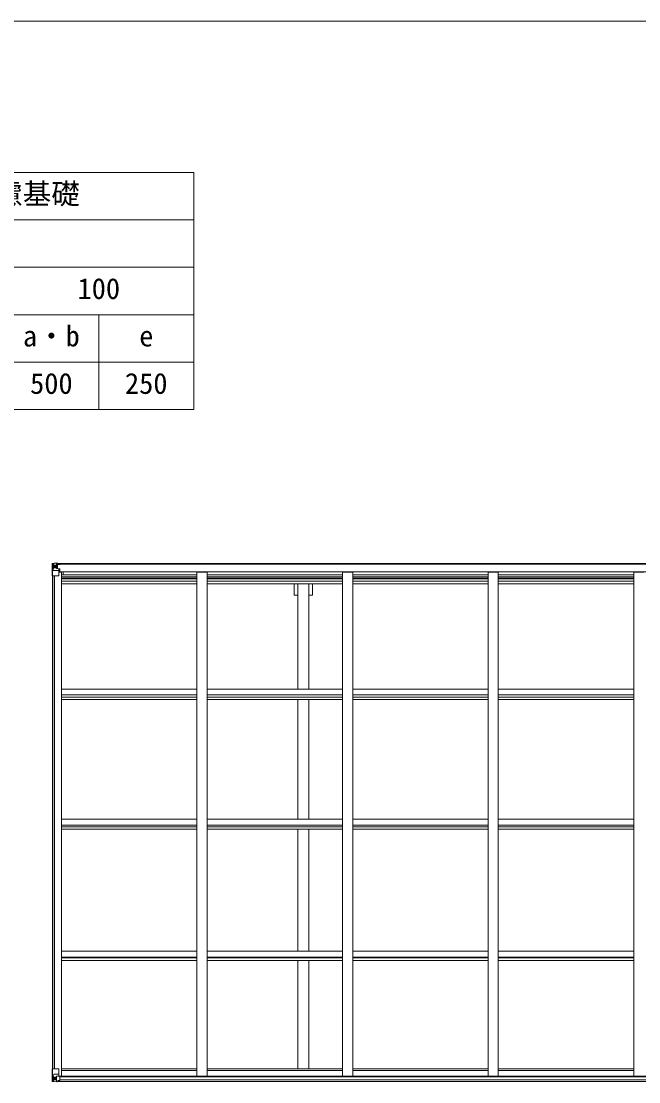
# Model space of a CAD drawing. Units: millimetres at full size, with parts at other scales. Extents: x -9783 to 9892, y -6828 to 6752.
# Drawn here: x -3208 to -171, y 1534 to 6752 of the extents above; entities that cross this region are included whole.
import ezdxf
from ezdxf.enums import TextEntityAlignment as Align

# ---------------------------------------------------------------- set-up
doc = ezdxf.new("R2010")
doc.units = ezdxf.units.MM
doc.header["$LTSCALE"] = 35
for name, color, linetype, lineweight in [('0-1_本体', 4, 'Continuous', 9), ('0-2_部品', 7, 'Continuous', 9), ('1-0_FRAME', 7, 'Continuous', 18), ('F-0_240', 7, 'Continuous', 9)]:
    doc.layers.add(name, color=color, linetype=linetype, lineweight=lineweight)
doc.styles.add('ＭＳ ゴシック', font='')
doc.styles.get('ＭＳ ゴシック').set_extended_font_data('MS Gothic')

msp = doc.modelspace()

# ---------------------------------------------------------------- linework, layer by layer
at = {"layer": '0-1_本体'}
for p, q in [((-3033.14, 4083.35), (2686.86, 4083.35)), ((-3033.14, 4081.28), (2686.86, 4081.28)), ((-3054.64, 1597.48), (-3054.64, 4022.58)), ((-3045.64, 1597.48), (-3045.64, 4022.58)), ((-3044.94, 1597.48), (-3044.94, 4022.58)), ((-3022.64, 4041.66), (-3009.64, 4041.66)), ((-3009.64, 1561.13), (-3009.64, 4041.66)), ((-3009.64, 4028.01), (-2343.64, 4028.01)), ((-3009.64, 4018.64), (-2343.64, 4018.64)), ((-3002.14, 4043.08), (2660.86, 4043.08)), ((-3002.14, 4028.01), (-3002.14, 4043.08)), ((-2343.64, 4041.24), (-2293.64, 4041.24)), ((-2343.64, 1561.13), (-2343.64, 4041.24)), ((-2293.64, 1561.13), (-2293.64, 4041.24)), ((-2293.64, 4028.01), (-1627.64, 4028.01)), ((-2293.64, 4018.64), (-1627.64, 4018.64)), ((-1627.64, 4041.24), (-1577.64, 4041.24)), ((-1627.64, 1561.13), (-1627.64, 4041.24)), ((-1577.64, 1561.13), (-1577.64, 4041.24)), ((-1577.64, 4028.01), (-911.64, 4028.01)), ((-1577.64, 4018.64), (-911.64, 4018.64)), ((-911.64, 4041.24), (-861.64, 4041.24)), ((-911.64, 1561.13), (-911.64, 4041.24)), ((-861.64, 1561.13), (-861.64, 4041.24)), ((-861.64, 4028.01), (-195.64, 4028.01)), ((-861.64, 4018.64), (-195.64, 4018.64)), ((-195.64, 4041.24), (-145.64, 4041.24)), ((-195.64, 1561.13), (-195.64, 4041.24)), ((-3009.64, 4011.57), (-2343.64, 4011.57)), ((-3009.64, 4007.78), (-2343.64, 4007.78)), ((-3009.64, 3996.44), (-2343.64, 3996.44)), ((-3009.64, 3983.62), (-2343.64, 3983.62)), ((-2293.64, 4011.57), (-1627.64, 4011.57)), ((-2293.64, 4007.78), (-1627.64, 4007.78)), ((-2293.64, 3996.44), (-1627.64, 3996.44)), ((-2293.64, 3983.62), (-1627.64, 3983.62)), ((-1848.14, 3466.16), (-1848.14, 3983.62)), ((-1793.14, 3466.16), (-1793.14, 3983.62)), ((-1775.44, 3927.34), (-1775.44, 3983.62)), ((-1577.64, 4011.57), (-911.64, 4011.57)), ((-1577.64, 4007.78), (-911.64, 4007.78)), ((-1577.64, 3996.44), (-911.64, 3996.44)), ((-1577.64, 3983.62), (-911.64, 3983.62)), ((-861.64, 4011.57), (-195.64, 4011.57)), ((-861.64, 4007.78), (-195.64, 4007.78)), ((-861.64, 3996.44), (-195.64, 3996.44)), ((-861.64, 3983.62), (-195.64, 3983.62)), ((-1775.44, 3927.34), (-1793.14, 3927.34)), ((-3009.64, 3466.16), (-2343.64, 3466.16)), ((-2293.64, 3466.16), (-1627.64, 3466.16)), ((-1577.64, 3466.16), (-911.64, 3466.16)), ((-861.64, 3466.16), (-195.64, 3466.16)), ((-3009.64, 3437.19), (-2343.64, 3437.19)), ((-3009.64, 3427.04), (-2343.64, 3427.04)), ((-3009.64, 3414.2), (-2343.64, 3414.2)), ((-2293.64, 3437.19), (-1627.64, 3437.19)), ((-2293.64, 3427.04), (-1627.64, 3427.04)), ((-2293.64, 3414.2), (-1627.64, 3414.2)), ((-1848.14, 2825.7), (-1848.14, 3414.2)), ((-1793.14, 2825.7), (-1793.14, 3414.2)), ((-1577.64, 3437.19), (-911.64, 3437.19)), ((-1577.64, 3427.04), (-911.64, 3427.04)), ((-1577.64, 3414.2), (-911.64, 3414.2)), ((-861.64, 3437.19), (-195.64, 3437.19)), ((-861.64, 3427.04), (-195.64, 3427.04)), ((-861.64, 3414.2), (-195.64, 3414.2)), ((-3009.64, 2825.7), (-2343.64, 2825.7)), ((-2293.64, 2825.7), (-1627.64, 2825.7)), ((-1577.64, 2825.7), (-911.64, 2825.7)), ((-861.64, 2825.7), (-195.64, 2825.7)), ((-3009.64, 2796.26), (-2343.64, 2796.26)), ((-3009.64, 2789.12), (-2343.64, 2789.12)), ((-3009.64, 2776.16), (-2343.64, 2776.16)), ((-2293.64, 2796.26), (-1627.64, 2796.26)), ((-2293.64, 2789.12), (-1627.64, 2789.12)), ((-2293.64, 2776.16), (-1627.64, 2776.16)), ((-1848.14, 2176.87), (-1848.14, 2776.16)), ((-1793.14, 2176.87), (-1793.14, 2776.16)), ((-1577.64, 2796.26), (-911.64, 2796.26)), ((-1577.64, 2789.12), (-911.64, 2789.12)), ((-1577.64, 2776.16), (-911.64, 2776.16)), ((-861.64, 2796.26), (-195.64, 2796.26)), ((-861.64, 2789.12), (-195.64, 2789.12)), ((-861.64, 2776.16), (-195.64, 2776.16)), ((-3009.64, 2176.87), (-2343.64, 2176.87)), ((-3009.64, 2147.07), (-2343.64, 2147.07)), ((-3009.64, 2143.19), (-2343.64, 2143.19)), ((-2293.64, 2176.87), (-1627.64, 2176.87)), ((-2293.64, 2147.07), (-1627.64, 2147.07)), ((-2293.64, 2143.19), (-1627.64, 2143.19)), ((-1577.64, 2176.87), (-911.64, 2176.87)), ((-1577.64, 2147.07), (-911.64, 2147.07)), ((-1577.64, 2143.19), (-911.64, 2143.19)), ((-861.64, 2176.87), (-195.64, 2176.87)), ((-861.64, 2147.07), (-195.64, 2147.07)), ((-861.64, 2143.19), (-195.64, 2143.19)), ((-3009.62, 2130.17), (-2343.64, 2130.17)), ((-2293.64, 2130.17), (-1627.64, 2130.17)), ((-1848.14, 1598.35), (-1848.14, 2130.17)), ((-1793.14, 1598.35), (-1793.14, 2130.17)), ((-1577.64, 2130.17), (-911.64, 2130.17)), ((-861.64, 2130.17), (-195.64, 2130.17)), ((-3009.64, 1598.35), (-2343.64, 1598.35)), ((-3009.64, 1589.24), (-2343.64, 1589.24)), ((-2293.64, 1598.35), (-1627.64, 1598.35)), ((-2293.64, 1589.24), (-1627.64, 1589.24)), ((-1577.64, 1598.35), (-911.64, 1598.35)), ((-1577.64, 1589.24), (-911.64, 1589.24)), ((-861.64, 1598.35), (-195.64, 1598.35)), ((-861.64, 1589.24), (-195.64, 1589.24)), ((-3028.14, 1535.68), (2686.86, 1535.68)), ((-3018.68, 1561.13), (2677.4, 1561.13)), ((-3018.14, 1558.78), (2676.86, 1558.78)), ((-3018.14, 1543.12), (2676.86, 1543.12))]:
    msp.add_line(p, q, dxfattribs=at)
msp.add_lwpolyline([(-1848.14, 3927.34), (-1865.84, 3927.34), (-1865.84, 3983.62)], dxfattribs=at)
at = {"layer": '0-2_部品'}
for p, q in [((-3056.64, 4083.29), (-3056.64, 4083.25)), ((-3055.7, 4084.29), (-3055.7, 4084.29)), ((-3055.7, 4084.25), (-3055.7, 4084.28)), ((-3046.74, 4084.67), (-3054.66, 4084.2)), ((-3053.8, 4083.23), (-3053.8, 4083.16)), ((-3053.8, 4022.58), (-3053.8, 4083.16)), ((-3049.83, 4079.79), (-3052.56, 4083.46)), ((-3048.98, 4076.28), (-3046.64, 4076.34)), ((-3048.98, 4062.81), (-3048.98, 4076.28)), ((-3034.64, 4085.46), (-3046.64, 4084.68)), ((-3046.64, 4076.34), (-3034.64, 4076.34)), ((-3035.64, 4076.34), (-3034.64, 4076.34)), ((-3028.14, 4085.98), (-3034.64, 4085.58)), ((-3034.64, 4059.48), (-3034.64, 4085.58)), ((-3034.64, 4084.69), (-3028.14, 4085.09)), ((-3033.14, 4079.87), (-3034.64, 4079.87)), ((-3033.14, 4076.34), (-3034.64, 4076.34)), ((-3028.14, 4084.17), (-3033.14, 4084.08)), ((-3032.64, 4079.51), (-3033.14, 4079.51)), ((-3029.14, 4074.58), (-3033.14, 4074.58)), ((-3033.03, 4078.21), (-3029.14, 4078.21)), ((-3032.65, 4078.42), (-3032.65, 4078.58)), ((-3032.65, 4078.58), (-3032.64, 4078.58)), ((-3032.64, 4080.54), (-3032.64, 4078.58)), ((-3024.64, 4080.54), (-3032.64, 4080.54)), ((-3024.64, 4080.51), (-3032.64, 4080.51)), ((-3022.64, 4078.67), (-3032.64, 4078.58)), ((-3029.14, 4058.48), (-3029.14, 4078.44)), ((-3028.14, 4085.09), (-3028.14, 4085.98)), ((-3028.14, 4084.58), (-3028.14, 4085.09)), ((-3028.14, 4084.58), (-3028.14, 4084.17)), ((-3028.14, 4084.17), (-3028.14, 4083.35)), ((-3023.14, 4083.78), (-3023.14, 4083.35)), ((-3022.84, 4083.78), (-3023.14, 4083.78)), ((-3022.84, 4083.78), (-3021.15, 4083.35)), ((-3022.64, 4080.28), (-3017.64, 4080.28)), ((-3022.64, 4078.67), (-3022.64, 4080.28)), ((-3017.64, 4081.28), (-3017.64, 4080.28)), ((-3017.64, 4080.28), (-3016.64, 4080.28)), ((-3016.64, 4080.28), (-3016.64, 4081.28)), ((-3016.64, 4080.28), (-3016.64, 4078.71)), ((-3016.64, 4078.6), (-3016.64, 4078.71)), ((-3053.8, 4022.58), (-3023.64, 4022.58)), ((-3053.25, 4049.46), (-3049.11, 4061.55)), ((-3053.25, 4049.46), (-3046.64, 4049.25)), ((-3046.64, 4062.78), (-3048.98, 4062.81)), ((-3046.64, 4062.78), (-3034.64, 4062.78)), ((-3046.64, 4062.78), (-3046.64, 4062.78)), ((-3046.64, 4049.25), (-3022.64, 4049.25)), ((-3041.16, 4069.14), (-3041.16, 4068.18)), ((-3033.14, 4062.78), (-3034.64, 4062.78)), ((-3033.82, 4059.22), (-3023.47, 4057.57)), ((-3033.82, 4058.59), (-3033.82, 4059.22)), ((-3023.47, 4056.93), (-3033.82, 4058.59)), ((-3029.14, 4066.38), (-3033.14, 4066.38)), ((-3023.47, 4057.57), (-3023.47, 4056.93)), ((-3023.19, 4057.49), (-3019.14, 4057.46)), ((-3022.64, 4023.58), (-3022.64, 4056.68)), ((-3018.14, 4045.58), (-3022.64, 4045.58)), ((-3002.14, 4042.27), (-3022.64, 4042.27)), ((-3018.14, 4057.45), (-3019.14, 4057.46)), ((-3019.14, 4055.72), (-3018.14, 4055.73)), ((-3018.14, 4042.27), (-3018.14, 4057.45)), ((-3056.64, 1597.48), (-3023.64, 1597.48)), ((-3056.64, 1536.77), (-3056.64, 1597.48)), ((-3053.8, 1597.48), (-3053.8, 1536.9)), ((-3053.25, 1570.6), (-3046.64, 1570.81)), ((-3053.25, 1570.6), (-3049.11, 1558.51)), ((-3046.64, 1570.81), (-3022.64, 1570.81)), ((-3022.64, 1596.48), (-3022.64, 1563.38)), ((-3055.7, 1535.81), (-3055.7, 1535.77)), ((-3046.73, 1535.38), (-3054.66, 1535.86)), ((-3053.8, 1536.83), (-3053.8, 1536.9)), ((-3049.83, 1540.27), (-3052.56, 1536.6)), ((-3046.64, 1557.28), (-3048.98, 1557.25)), ((-3048.98, 1557.25), (-3048.98, 1543.78)), ((-3048.98, 1543.78), (-3046.64, 1543.72)), ((-3046.64, 1557.28), (-3046.64, 1557.28)), ((-3034.64, 1557.28), (-3046.64, 1557.28)), ((-3046.64, 1543.72), (-3034.64, 1543.72)), ((-3034.64, 1534.6), (-3046.64, 1535.38)), ((-3042.12, 1550.92), (-3042.12, 1551.88)), ((-3034.64, 1561.27), (-3028.14, 1561.27)), ((-3034.64, 1561.27), (-3034.64, 1534.48)), ((-3023.47, 1563.12), (-3033.82, 1561.47)), ((-3033.82, 1561.47), (-3033.82, 1561.27)), ((-3031.12, 1561.27), (-3023.47, 1562.49)), ((-3028.14, 1561.27), (-3019.14, 1561.23)), ((-3028.14, 1534.08), (-3028.14, 1540.03)), ((-3019.14, 1539.46), (-3028.14, 1539.4)), ((-3023.47, 1562.49), (-3023.47, 1563.12)), ((-3018.14, 1560.32), (-3018.14, 1540.17))]:
    msp.add_line(p, q, dxfattribs=at)
for points in [[(-3056.64, 4083.25), (-3056.64, 4022.58), (-3053.8, 4022.58)], [(-3055.7, 4084.29), (-3046.64, 4084.84), (-3034.64, 4085.58)], [(-3043.08, 4070.1), (-3044.04, 4070.1), (-3044.04, 4071.06), (-3043.08, 4071.06)], [(-3042.12, 4072.02), (-3042.12, 4072.98), (-3041.16, 4072.98), (-3041.16, 4072.02)], [(-3040.2, 4071.06), (-3039.24, 4071.06), (-3039.24, 4070.1), (-3040.2, 4070.1)], [(-3028.14, 4084.58), (-3033.14, 4084.58), (-3033.14, 4059.11)], [(-3017.64, 4078.55), (-3032.64, 4078.42), (-3032.65, 4078.42)], [(-3032.64, 4079.51), (-3024.64, 4079.51), (-3024.64, 4081.28)], [(-3022.64, 4078.67), (-3022.64, 4078.66), (-3016.64, 4078.71)], [(-3041.16, 4068.18), (-3042.12, 4068.18), (-3042.12, 4069.14)], [(-3019.14, 4057.46), (-3019.14, 4055.72), (-3022.64, 4055.7)], [(-3055.7, 1535.77), (-3046.64, 1535.21), (-3028.14, 1534.08)], [(-3043.08, 1549), (-3044.04, 1549), (-3044.04, 1549.96), (-3043.08, 1549.96)], [(-3042.12, 1551.88), (-3041.16, 1551.88), (-3041.16, 1550.92)], [(-3041.16, 1548.04), (-3041.16, 1547.08), (-3042.12, 1547.08), (-3042.12, 1548.04)], [(-3040.2, 1549.96), (-3039.24, 1549.96), (-3039.24, 1549), (-3040.2, 1549)], [(-3018.14, 1540.17), (-3018.15, 1540.06), (-3028.14, 1540.03)]]:
    msp.add_lwpolyline(points, dxfattribs=at)
for centre in [(-3041.64, 4070.58), (-3041.64, 1549.48)]:
    msp.add_circle(centre, 5.3, dxfattribs=at)
for centre, radius, start, end in [((-3055.64, 4083.29), 0.999, 93.4424, 179.95083), ((-3055.64, 4083.29), 1, 93.50017, 180.00079), ((-3055.64, 4083.25), 0.999, 93.4424, 179.95083), ((-3054.49, 4096.9), 12.7, 269.24466, 275.10311), ((-3052.52, 4083.29), 1.28, 131.17831, 182.45895), ((-3043.08, 4072.02), 0.96, 270, 0), ((-3043.08, 4069.14), 0.96, 0, 90), ((-3040.2, 4072.02), 0.96, 180, 270), ((-3040.2, 4069.14), 0.96, 90, 180), ((-3032.64, 4081.04), 0.5, 179.99802, 269.99691), ((-3032.64, 4081.01), 0.5, 180.00109, 270.00109), ((-3032.64, 4078.08), 0.5, 90.52895, 180.04464), ((-3032.63, 4077.91), 0.513, 91.88028, 181.04707), ((-3017.51, 4086.24), 7.69, 268.96999, 276.43426), ((-3033.71, 4060.15), 0.937, 182.32209, 263.26766), ((-3033.71, 4059.52), 0.937, 182.32209, 263.26766), ((-3023.64, 4023.58), 1, 270, 0), ((-3023.58, 4056.64), 0.937, 2.32209, 83.26766), ((-3023.58, 4056), 0.937, 2.32209, 83.26766), ((-3023.64, 1596.48), 1, 0, 90), ((-3055.64, 1536.81), 0.999, 180.04917, 266.5576), ((-3055.64, 1536.77), 0.999, 180.04917, 266.5576), ((-3055.64, 1536.77), 1, 179.99921, 266.49983), ((-3054.49, 1523.16), 12.7, 84.89689, 90.75534), ((-3052.52, 1536.77), 1.28, 177.54105, 228.82169), ((-3043.08, 1550.92), 0.96, 270, 0), ((-3043.08, 1548.04), 0.96, 0, 90), ((-3040.2, 1550.92), 0.96, 180, 270), ((-3040.2, 1548.04), 0.96, 90, 180), ((-3033.71, 1560.54), 0.937, 96.73234, 129.06602), ((-3023.58, 1564.05), 0.937, 276.73234, 357.67791), ((-3023.58, 1563.42), 0.937, 276.73234, 357.67791)]:
    msp.add_arc(centre, radius, start, end, dxfattribs=at)
for centre, major_axis, ratio, start_param, end_param in [((-2854.7, 4096.6), (201, 12.36), 0.060933, 3.1373463, 3.1378449), ((-3053.7, 4084.37), (2, 0.12), 0.060933, 3.1378449, 4.2119296), ((-3053.51, 4081.27), (-0.02, 3), 0.466854, 5.5234897, 6.1575023), ((-3051.85, 4076.2), (0.03, 5), 0.573921, 4.7320603, 5.5159136), ((-3128.39, 4076.34), (81.75, 0), 0.061163, 0, 0.0007725), ((-3052.53, 4051.81), (0.85, 2.32), 0.403757, 2.3087461, 3.2744049), ((-3050.38, 4062.83), (0, 3), 0.468246, 4.2703918, 4.7058971), ((-3052.53, 1568.25), (0.85, -2.32), 0.403757, 3.0087805, 3.9744392), ((-3053.7, 1535.69), (2, -0.12), 0.060933, 2.0712557, 3.1453404), ((-2854.7, 1523.46), (201, -12.36), 0.060933, 3.1453404, 3.145839), ((-3053.51, 1538.79), (-0.02, -3), 0.466854, 0.125683, 0.7596956), ((-3051.85, 1543.86), (0.03, -5), 0.573921, 0.7672717, 1.551125), ((-3050.38, 1557.23), (0, -3), 0.468246, 1.5772882, 2.0127935), ((-3128.39, 1543.72), (81.75, 0), 0.061163, 6.2824128, 6.2831853), ((-3019.14, 1560.33), (1, -0.021), 0.906239, 0.0187047, 1.589501), ((-3019.14, 1540.16), (1, 0.012), 0.707053, 4.7036637, 6.124411)]:
    msp.add_ellipse(centre, major_axis=major_axis, ratio=ratio, start_param=start_param, end_param=end_param, dxfattribs=at)
at = {"layer": '1-0_FRAME'}
for p, q in [((-9126.26, 6007.79), (-2359.6, 6007.79)), ((-7959.6, 5774.46), (-2359.6, 5774.46)), ((-7959.6, 5541.12), (-2359.6, 5541.12)), ((-7959.6, 5307.79), (-2359.6, 5307.79)), ((-2826.26, 5307.79), (-2826.26, 4841.12))]:
    msp.add_line(p, q, dxfattribs=at)
for points in [[(-2359.6, 6007.79), (-2359.6, 5307.79), (-2359.6, 4841.12)], [(-9126.26, 5074.46), (-7959.6, 5074.46), (-2359.6, 5074.46)], [(-9126.26, 4841.12), (-8542.93, 4841.12), (-5159.6, 4841.12), (-3292.93, 4841.12), (-2359.6, 4841.12)]]:
    msp.add_lwpolyline(points, dxfattribs=at)
at = {"layer": 'F-0_240', "color": 5}
msp.add_line((-9783.03, 6751.9), (9396.97, 6751.9), dxfattribs=at)

# ---------------------------------------------------------------- texts
at = {"layer": '1-0_FRAME', "style": 'ＭＳ ゴシック'}
for s, p in [('土間コンクリート考慮基礎', (-4599.6, 5821.12)), ('100', (-2931.26, 5354.46)), ('a・b', (-3199.6, 5121.12)), ('e', (-2627.93, 5121.12)), ('500', (-3164.6, 4887.79)), ('250', (-2697.93, 4887.79))]:
    msp.add_text(s, height=102.6, dxfattribs=at).set_placement(p, align=Align.BOTTOM_LEFT)

doc.saveas('drawing.dxf')
